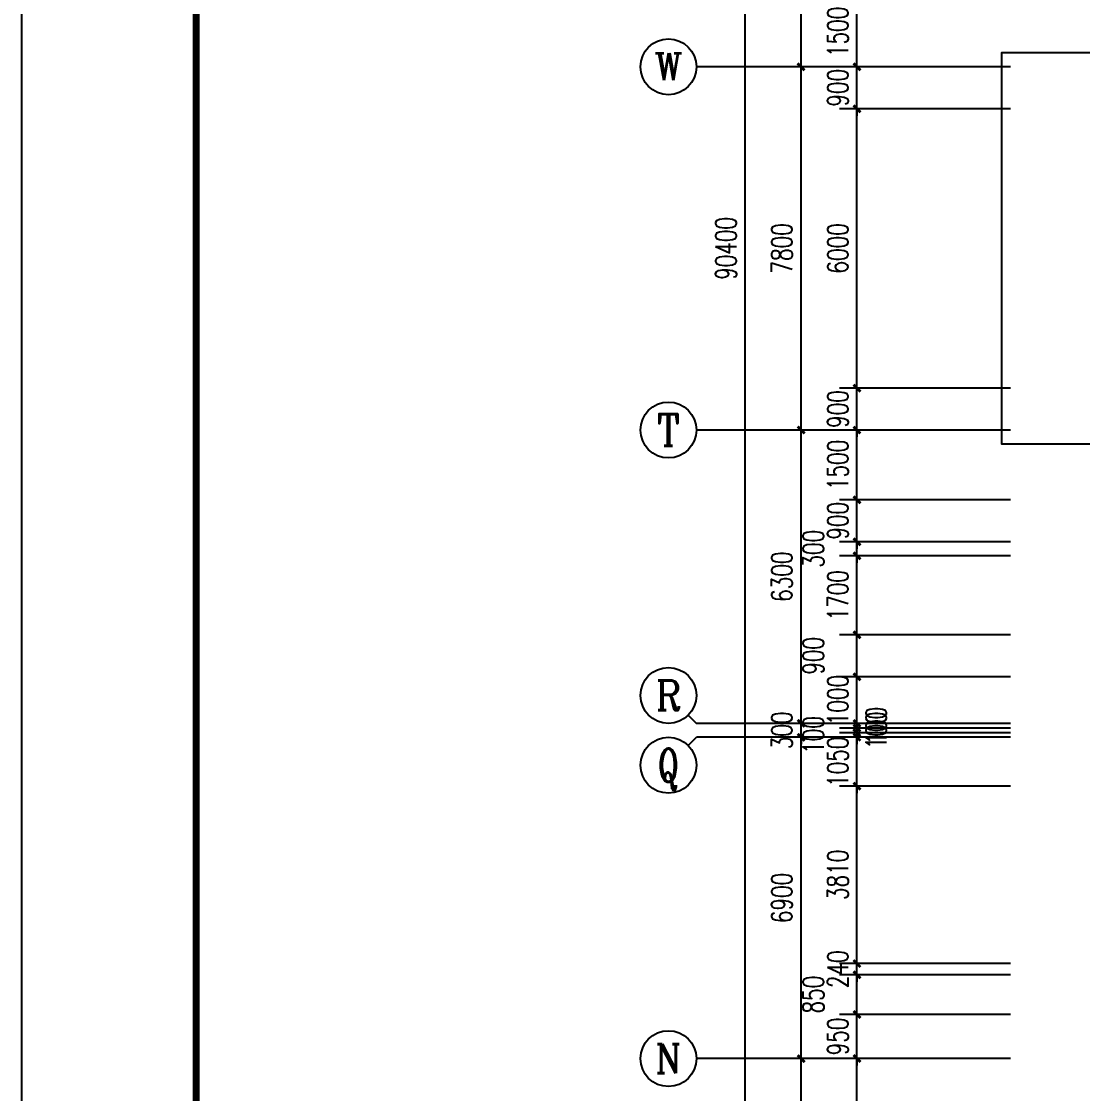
# Model space of a CAD drawing. Extents: x 1333527 to 1855755, y 1020844 to 1581249.
# Drawn here: x 1333527 to 1356317, y 1068127 to 1091152 of the extents above; entities that cross this region are included whole.
import ezdxf
from ezdxf.enums import TextEntityAlignment as Align

# ---------------------------------------------------------------- set-up
doc = ezdxf.new("R2010")
doc.units = 0
doc.header["$LTSCALE"] = 1000
doc.header["$PDSIZE"] = 5
doc.layers.add('1-建筑底图', color=8, linetype='Continuous', plot=False)
for name, color, linetype in [('AXIS_TEXT', 7, 'Continuous'), ('BTTK', 7, 'Continuous'), ('PUB_TITLE', 7, 'Continuous')]:
    doc.layers.add(name, color=color, linetype=linetype)
doc.styles.add('_TCH_AXIS', font='COMPLEX', dxfattribs={"bigfont": 'GBCBIG'})
doc.styles.add('_TCH_DIM_T3', font='SIMPLEX', dxfattribs={"width": 0.705882, "bigfont": 'GBCBIG'})
doc.styles.add('COMPLEX', font='COMPLEX')
doc.styles.add('HZ(TK)', font='geniso.shx', dxfattribs={"width": 0.9, "bigfont": 'hztxt.shx'})
doc.dimstyles.new('_TCH_ARCH&&150', dxfattribs={"dimtxt": 446.25, "dimasz": 150, "dimexe": 375, "dimexo": 450, "dimgap": 189.375, "dimtad": 1, "dimdec": 0, "dimzin": 0, "dimdsep": 46, "dimtxsty": '_TCH_DIM_T3', "dimblk": 'ARCHTICK', "dimcen": 0.09, "dimclrt": 7, "dimazin": 2, "dimtfac": 1, "dimtdec": 0, "dimtix": 1, "dimtmove": 2, "dimatfit": 3, "dimfxl": 1, "dimtolj": 1, "dimtzin": 0, "dimarcsym": 0})

# ---------------------------------------------------------------- blocks, each defined once
blk = doc.blocks.new('vhtemplate_2020年新竖式图框_A0')
at = {"layer": 'PUB_TITLE', "color": 7}
blk.add_lwpolyline([(0, 0), (1189, 0), (1189, 841), (0, 841)], close=True, dxfattribs=at)
at = {"layer": 'PUB_TITLE', "const_width": 1}
blk.add_lwpolyline([(25, 10), (1179, 10), (1179, 831), (25, 831)], close=True, dxfattribs=at)
at = {"layer": 'BTTK', "color": 4, "style": 'HZ(TK)', "width": 0.9}
for tag, p in [('合作单位', (1144, 743.5)), ('建设单位', (1144, 209.5)), ('工程名称', (1144, 176.5)), ('子项名称', (1154, 160)), ('图纸名称', (1144, 141))]:
    blk.add_attdef(tag, text='', height=3.5, dxfattribs=at).set_placement(p, align=Align.MIDDLE_CENTER)
for tag, p in [('注册证书号', (1156.5, 309.01)), ('注册印章号', (1156.5, 301.01)), ('设计号', (1154, 193)), ('图别', (1137.75, 34)), ('图号', (1170.25, 34)), ('版本号', (1137.75, 26)), ('日期', (1170.25, 26))]:
    blk.add_attdef(tag, text='', height=3.5, dxfattribs=at).set_placement(p, align=Align.MIDDLE)
blk = doc.blocks.new('_ArchTick')
at = {"color": 0, "linetype": 'ByBlock', "const_width": 0.4}
blk.add_lwpolyline([(-0.5, -0.5), (0.5, 0.5)], dxfattribs=at)
blk = doc.blocks.new('*D756')
at = {"layer": '1-建筑底图', "color": 0, "lineweight": -2, "transparency": 16777216}
for p, q in [((-4702, 23200), (-8377, 23200)), ((-8002, 17200), (-8002, 23200)), ((-4702, 17200), (-8377, 17200))]:
    blk.add_line(p, q, dxfattribs=at)
at = {"layer": 'Defpoints', "color": 0}
for p in [(-8002, 23200), (-4252, 23200), (-4252, 17200)]:
    blk.add_point(p, dxfattribs=at)
at = {"layer": '1-建筑底图', "color": 0, "lineweight": -2, "transparency": 16777216, "xscale": 150, "yscale": 150, "zscale": 150}
for p, rotation in [((-8002, 23200), 90), ((-8002, 17200), 270)]:
    blk.add_blockref('_ArchTick', p, dxfattribs=dict(at, rotation=rotation))
at = {"layer": '1-建筑底图', "color": 7, "transparency": 16777216, "insert": (-8414, 20200), "char_height": 446.2, "attachment_point": 5, "rotation": 90, "style": '_TCH_DIM_T3'}
blk.add_mtext('\\A1;6000', dxfattribs=at)
blk = doc.blocks.new('*D757')
at = {"layer": '1-建筑底图', "color": 0, "lineweight": -2, "transparency": 16777216}
for p, q in [((-8002, 24150), (-8002, 24300)), ((-4702, 24150), (-8377, 24150)), ((-8002, 23200), (-8002, 24150)), ((-4702, 23200), (-8377, 23200)), ((-8002, 23200), (-8002, 23050))]:
    blk.add_line(p, q, dxfattribs=at)
at = {"layer": 'Defpoints', "color": 0}
for p in [(-8002, 24150), (-4252, 24150), (-4252, 23200)]:
    blk.add_point(p, dxfattribs=at)
at = {"layer": '1-建筑底图', "color": 0, "lineweight": -2, "transparency": 16777216, "xscale": 150, "yscale": 150, "zscale": 150}
for p, rotation in [((-8002, 24150), 270), ((-8002, 23200), 90)]:
    blk.add_blockref('_ArchTick', p, dxfattribs=dict(at, rotation=rotation))
at = {"layer": '1-建筑底图', "color": 7, "transparency": 16777216, "insert": (-8414, 23675), "char_height": 446.2, "attachment_point": 5, "rotation": 90, "style": '_TCH_DIM_T3'}
blk.add_mtext('\\A1;950', dxfattribs=at)
blk = doc.blocks.new('*D758')
at = {"layer": '1-建筑底图', "color": 0, "lineweight": -2, "transparency": 16777216}
for p, q in [((-4702, 25000), (-8377, 25000)), ((-8002, 24150), (-8002, 25000)), ((-4702, 24150), (-8377, 24150))]:
    blk.add_line(p, q, dxfattribs=at)
at = {"layer": 'Defpoints', "color": 0}
for p in [(-8002, 25000), (-4252, 25000), (-4252, 24150)]:
    blk.add_point(p, dxfattribs=at)
at = {"layer": '1-建筑底图', "color": 0, "lineweight": -2, "transparency": 16777216, "xscale": 150, "yscale": 150, "zscale": 150}
for p, rotation in [((-8002, 25000), 90), ((-8002, 24150), 270)]:
    blk.add_blockref('_ArchTick', p, dxfattribs=dict(at, rotation=rotation))
at = {"layer": '1-建筑底图', "color": 7, "transparency": 16777216, "insert": (-8939, 24575), "char_height": 446.2, "attachment_point": 5, "rotation": 90, "style": '_TCH_DIM_T3'}
blk.add_mtext('\\A1;850', dxfattribs=at)
blk = doc.blocks.new('*D759')
at = {"layer": '1-建筑底图', "color": 0, "lineweight": -2, "transparency": 16777216}
for p, q in [((-8002, 25240), (-8002, 25390)), ((-4702, 25240), (-8377, 25240)), ((-8002, 25000), (-8002, 25240)), ((-4702, 25000), (-8377, 25000)), ((-8002, 25000), (-8002, 24850))]:
    blk.add_line(p, q, dxfattribs=at)
at = {"layer": 'Defpoints', "color": 0}
for p in [(-8002, 25240), (-4252, 25240), (-4252, 25000)]:
    blk.add_point(p, dxfattribs=at)
at = {"layer": '1-建筑底图', "color": 0, "lineweight": -2, "transparency": 16777216, "xscale": 150, "yscale": 150, "zscale": 150}
for p, rotation in [((-8002, 25240), 270), ((-8002, 25000), 90)]:
    blk.add_blockref('_ArchTick', p, dxfattribs=dict(at, rotation=rotation))
at = {"layer": '1-建筑底图', "color": 7, "transparency": 16777216, "insert": (-8414, 25120), "char_height": 446.2, "attachment_point": 5, "rotation": 90, "style": '_TCH_DIM_T3'}
blk.add_mtext('\\A1;240', dxfattribs=at)
blk = doc.blocks.new('*D760')
at = {"layer": '1-建筑底图', "color": 0, "lineweight": -2, "transparency": 16777216}
for p, q in [((-4702, 29050), (-8377, 29050)), ((-8002, 25240), (-8002, 29050)), ((-4702, 25240), (-8377, 25240))]:
    blk.add_line(p, q, dxfattribs=at)
at = {"layer": 'Defpoints', "color": 0}
for p in [(-8002, 29050), (-4252, 29050), (-4252, 25240)]:
    blk.add_point(p, dxfattribs=at)
at = {"layer": '1-建筑底图', "color": 0, "lineweight": -2, "transparency": 16777216, "xscale": 150, "yscale": 150, "zscale": 150}
for p, rotation in [((-8002, 29050), 90), ((-8002, 25240), 270)]:
    blk.add_blockref('_ArchTick', p, dxfattribs=dict(at, rotation=rotation))
at = {"layer": '1-建筑底图', "color": 7, "transparency": 16777216, "insert": (-8414, 27145), "char_height": 446.2, "attachment_point": 5, "rotation": 90, "style": '_TCH_DIM_T3'}
blk.add_mtext('\\A1;3810', dxfattribs=at)
blk = doc.blocks.new('*D761')
at = {"layer": '1-建筑底图', "color": 0, "lineweight": -2, "transparency": 16777216}
for p, q in [((-8002, 30100), (-8002, 30250)), ((-4702, 30100), (-8377, 30100)), ((-8002, 29050), (-8002, 30100)), ((-4702, 29050), (-8377, 29050)), ((-8002, 29050), (-8002, 28900))]:
    blk.add_line(p, q, dxfattribs=at)
at = {"layer": 'Defpoints', "color": 0}
for p in [(-8002, 30100), (-4252, 30100), (-4252, 29050)]:
    blk.add_point(p, dxfattribs=at)
at = {"layer": '1-建筑底图', "color": 0, "lineweight": -2, "transparency": 16777216, "xscale": 150, "yscale": 150, "zscale": 150}
for p, rotation in [((-8002, 30100), 270), ((-8002, 29050), 90)]:
    blk.add_blockref('_ArchTick', p, dxfattribs=dict(at, rotation=rotation))
at = {"layer": '1-建筑底图', "color": 7, "transparency": 16777216, "insert": (-8414, 29575), "char_height": 446.2, "attachment_point": 5, "rotation": 90, "style": '_TCH_DIM_T3'}
blk.add_mtext('\\A1;1050', dxfattribs=at)
blk = doc.blocks.new('*D762')
at = {"layer": '1-建筑底图', "color": 0, "lineweight": -2, "transparency": 16777216}
for p, q in [((-4702, 30200), (-8377, 30200)), ((-8002, 30200), (-8002, 30350)), ((-8002, 30100), (-8002, 30200)), ((-4702, 30100), (-8377, 30100)), ((-8002, 30100), (-8002, 29950))]:
    blk.add_line(p, q, dxfattribs=at)
at = {"layer": 'Defpoints', "color": 0}
for p in [(-8002, 30200), (-4252, 30200), (-4252, 30100)]:
    blk.add_point(p, dxfattribs=at)
at = {"layer": '1-建筑底图', "color": 0, "lineweight": -2, "transparency": 16777216, "xscale": 150, "yscale": 150, "zscale": 150}
for p, rotation in [((-8002, 30200), 270), ((-8002, 30100), 90)]:
    blk.add_blockref('_ArchTick', p, dxfattribs=dict(at, rotation=rotation))
at = {"layer": '1-建筑底图', "color": 7, "transparency": 16777216, "insert": (-8939, 30150), "char_height": 446.2, "attachment_point": 5, "rotation": 90, "style": '_TCH_DIM_T3'}
blk.add_mtext('\\A1;100', dxfattribs=at)
blk = doc.blocks.new('*D763')
at = {"layer": '1-建筑底图', "color": 0, "lineweight": -2, "transparency": 16777216}
for p, q in [((-8002, 30300), (-8002, 30450)), ((-4702, 30300), (-8377, 30300)), ((-4702, 30200), (-8377, 30200)), ((-8002, 30200), (-8002, 30300)), ((-8002, 30200), (-8002, 30050))]:
    blk.add_line(p, q, dxfattribs=at)
at = {"layer": 'Defpoints', "color": 0}
for p in [(-8002, 30300), (-4252, 30300), (-4252, 30200)]:
    blk.add_point(p, dxfattribs=at)
at = {"layer": '1-建筑底图', "color": 0, "lineweight": -2, "transparency": 16777216, "xscale": 150, "yscale": 150, "zscale": 150}
for p, rotation in [((-8002, 30300), 270), ((-8002, 30200), 90)]:
    blk.add_blockref('_ArchTick', p, dxfattribs=dict(at, rotation=rotation))
at = {"layer": '1-建筑底图', "color": 7, "transparency": 16777216, "insert": (-7589, 30250), "char_height": 446.2, "attachment_point": 5, "rotation": 90, "style": '_TCH_DIM_T3'}
blk.add_mtext('\\A1;100', dxfattribs=at)
blk = doc.blocks.new('*D764')
at = {"layer": '1-建筑底图', "color": 0, "lineweight": -2, "transparency": 16777216}
for p, q in [((-4702, 30400), (-8377, 30400)), ((-8002, 30400), (-8002, 30550)), ((-8002, 30300), (-8002, 30400)), ((-4702, 30300), (-8377, 30300)), ((-8002, 30300), (-8002, 30150))]:
    blk.add_line(p, q, dxfattribs=at)
at = {"layer": 'Defpoints', "color": 0}
for p in [(-8002, 30400), (-4252, 30400), (-4252, 30300)]:
    blk.add_point(p, dxfattribs=at)
at = {"layer": '1-建筑底图', "color": 0, "lineweight": -2, "transparency": 16777216, "xscale": 150, "yscale": 150, "zscale": 150}
for p, rotation in [((-8002, 30400), 270), ((-8002, 30300), 90)]:
    blk.add_blockref('_ArchTick', p, dxfattribs=dict(at, rotation=rotation))
at = {"layer": '1-建筑底图', "color": 7, "transparency": 16777216, "insert": (-7589, 30350), "char_height": 446.2, "attachment_point": 5, "rotation": 90, "style": '_TCH_DIM_T3'}
blk.add_mtext('\\A1;100', dxfattribs=at)
blk = doc.blocks.new('*D765')
at = {"layer": '1-建筑底图', "color": 0, "lineweight": -2, "transparency": 16777216}
for p, q in [((-8002, 31400), (-8002, 31550)), ((-4702, 31400), (-8377, 31400)), ((-8002, 30400), (-8002, 31400)), ((-4702, 30400), (-8377, 30400)), ((-8002, 30400), (-8002, 30250))]:
    blk.add_line(p, q, dxfattribs=at)
at = {"layer": 'Defpoints', "color": 0}
for p in [(-8002, 31400), (-4252, 31400), (-4252, 30400)]:
    blk.add_point(p, dxfattribs=at)
at = {"layer": '1-建筑底图', "color": 0, "lineweight": -2, "transparency": 16777216, "xscale": 150, "yscale": 150, "zscale": 150}
for p, rotation in [((-8002, 31400), 270), ((-8002, 30400), 90)]:
    blk.add_blockref('_ArchTick', p, dxfattribs=dict(at, rotation=rotation))
at = {"layer": '1-建筑底图', "color": 7, "transparency": 16777216, "insert": (-8414, 30900), "char_height": 446.2, "attachment_point": 5, "rotation": 90, "style": '_TCH_DIM_T3'}
blk.add_mtext('\\A1;1000', dxfattribs=at)
blk = doc.blocks.new('*D766')
at = {"layer": '1-建筑底图', "color": 0, "lineweight": -2, "transparency": 16777216}
for p, q in [((-4702, 32300), (-8377, 32300)), ((-8002, 31400), (-8002, 32300)), ((-4702, 31400), (-8377, 31400))]:
    blk.add_line(p, q, dxfattribs=at)
at = {"layer": 'Defpoints', "color": 0}
for p in [(-8002, 32300), (-4252, 32300), (-4252, 31400)]:
    blk.add_point(p, dxfattribs=at)
at = {"layer": '1-建筑底图', "color": 0, "lineweight": -2, "transparency": 16777216, "xscale": 150, "yscale": 150, "zscale": 150}
for p, rotation in [((-8002, 32300), 90), ((-8002, 31400), 270)]:
    blk.add_blockref('_ArchTick', p, dxfattribs=dict(at, rotation=rotation))
at = {"layer": '1-建筑底图', "color": 7, "transparency": 16777216, "insert": (-8939, 31850), "char_height": 446.2, "attachment_point": 5, "rotation": 90, "style": '_TCH_DIM_T3'}
blk.add_mtext('\\A1;900', dxfattribs=at)
blk = doc.blocks.new('*D767')
at = {"layer": '1-建筑底图', "color": 0, "lineweight": -2, "transparency": 16777216}
for p, q in [((-4702, 34000), (-8377, 34000)), ((-8002, 32300), (-8002, 34000)), ((-4702, 32300), (-8377, 32300))]:
    blk.add_line(p, q, dxfattribs=at)
at = {"layer": 'Defpoints', "color": 0}
for p in [(-8002, 34000), (-4252, 34000), (-4252, 32300)]:
    blk.add_point(p, dxfattribs=at)
at = {"layer": '1-建筑底图', "color": 0, "lineweight": -2, "transparency": 16777216, "xscale": 150, "yscale": 150, "zscale": 150}
for p, rotation in [((-8002, 34000), 90), ((-8002, 32300), 270)]:
    blk.add_blockref('_ArchTick', p, dxfattribs=dict(at, rotation=rotation))
at = {"layer": '1-建筑底图', "color": 7, "transparency": 16777216, "insert": (-8414, 33150), "char_height": 446.2, "attachment_point": 5, "rotation": 90, "style": '_TCH_DIM_T3'}
blk.add_mtext('\\A1;1700', dxfattribs=at)
blk = doc.blocks.new('*D768')
at = {"layer": '1-建筑底图', "color": 0, "lineweight": -2, "transparency": 16777216}
for p, q in [((-8002, 34300), (-8002, 34450)), ((-4702, 34300), (-8377, 34300)), ((-8002, 34000), (-8002, 34300)), ((-4702, 34000), (-8377, 34000)), ((-8002, 34000), (-8002, 33850))]:
    blk.add_line(p, q, dxfattribs=at)
at = {"layer": 'Defpoints', "color": 0}
for p in [(-8002, 34300), (-4252, 34300), (-4252, 34000)]:
    blk.add_point(p, dxfattribs=at)
at = {"layer": '1-建筑底图', "color": 0, "lineweight": -2, "transparency": 16777216, "xscale": 150, "yscale": 150, "zscale": 150}
for p, rotation in [((-8002, 34300), 270), ((-8002, 34000), 90)]:
    blk.add_blockref('_ArchTick', p, dxfattribs=dict(at, rotation=rotation))
at = {"layer": '1-建筑底图', "color": 7, "transparency": 16777216, "insert": (-8939, 34150), "char_height": 446.2, "attachment_point": 5, "rotation": 90, "style": '_TCH_DIM_T3'}
blk.add_mtext('\\A1;300', dxfattribs=at)
blk = doc.blocks.new('*D769')
at = {"layer": '1-建筑底图', "color": 0, "lineweight": -2, "transparency": 16777216}
for p, q in [((-8002, 35200), (-8002, 35350)), ((-4702, 35200), (-8377, 35200)), ((-8002, 34300), (-8002, 35200)), ((-4702, 34300), (-8377, 34300)), ((-8002, 34300), (-8002, 34150))]:
    blk.add_line(p, q, dxfattribs=at)
at = {"layer": 'Defpoints', "color": 0}
for p in [(-8002, 35200), (-4252, 35200), (-4252, 34300)]:
    blk.add_point(p, dxfattribs=at)
at = {"layer": '1-建筑底图', "color": 0, "lineweight": -2, "transparency": 16777216, "xscale": 150, "yscale": 150, "zscale": 150}
for p, rotation in [((-8002, 35200), 270), ((-8002, 34300), 90)]:
    blk.add_blockref('_ArchTick', p, dxfattribs=dict(at, rotation=rotation))
at = {"layer": '1-建筑底图', "color": 7, "transparency": 16777216, "insert": (-8414, 34750), "char_height": 446.2, "attachment_point": 5, "rotation": 90, "style": '_TCH_DIM_T3'}
blk.add_mtext('\\A1;900', dxfattribs=at)
blk = doc.blocks.new('*D770')
at = {"layer": '1-建筑底图', "color": 0, "lineweight": -2, "transparency": 16777216}
for p, q in [((-4702, 36700), (-8377, 36700)), ((-8002, 35200), (-8002, 36700)), ((-4702, 35200), (-8377, 35200))]:
    blk.add_line(p, q, dxfattribs=at)
at = {"layer": 'Defpoints', "color": 0}
for p in [(-8002, 36700), (-4252, 36700), (-4252, 35200)]:
    blk.add_point(p, dxfattribs=at)
at = {"layer": '1-建筑底图', "color": 0, "lineweight": -2, "transparency": 16777216, "xscale": 150, "yscale": 150, "zscale": 150}
for p, rotation in [((-8002, 36700), 90), ((-8002, 35200), 270)]:
    blk.add_blockref('_ArchTick', p, dxfattribs=dict(at, rotation=rotation))
at = {"layer": '1-建筑底图', "color": 7, "transparency": 16777216, "insert": (-8414, 35950), "char_height": 446.2, "attachment_point": 5, "rotation": 90, "style": '_TCH_DIM_T3'}
blk.add_mtext('\\A1;1500', dxfattribs=at)
blk = doc.blocks.new('*D771')
at = {"layer": '1-建筑底图', "color": 0, "lineweight": -2, "transparency": 16777216}
for p, q in [((-4702, 37600), (-8377, 37600)), ((-8002, 37600), (-8002, 37750)), ((-8002, 36700), (-8002, 37600)), ((-4702, 36700), (-8377, 36700)), ((-8002, 36700), (-8002, 36550))]:
    blk.add_line(p, q, dxfattribs=at)
at = {"layer": 'Defpoints', "color": 0}
for p in [(-8002, 37600), (-4252, 37600), (-4252, 36700)]:
    blk.add_point(p, dxfattribs=at)
at = {"layer": '1-建筑底图', "color": 0, "lineweight": -2, "transparency": 16777216, "xscale": 150, "yscale": 150, "zscale": 150}
for p, rotation in [((-8002, 37600), 270), ((-8002, 36700), 90)]:
    blk.add_blockref('_ArchTick', p, dxfattribs=dict(at, rotation=rotation))
at = {"layer": '1-建筑底图', "color": 7, "transparency": 16777216, "insert": (-8414, 37150), "char_height": 446.2, "attachment_point": 5, "rotation": 90, "style": '_TCH_DIM_T3'}
blk.add_mtext('\\A1;900', dxfattribs=at)
blk = doc.blocks.new('*D772')
at = {"layer": '1-建筑底图', "color": 0, "lineweight": -2, "transparency": 16777216}
for p, q in [((-4702, 43600), (-8377, 43600)), ((-8002, 37600), (-8002, 43600)), ((-4702, 37600), (-8377, 37600))]:
    blk.add_line(p, q, dxfattribs=at)
at = {"layer": 'Defpoints', "color": 0}
for p in [(-8002, 43600), (-4252, 43600), (-4252, 37600)]:
    blk.add_point(p, dxfattribs=at)
at = {"layer": '1-建筑底图', "color": 0, "lineweight": -2, "transparency": 16777216, "xscale": 150, "yscale": 150, "zscale": 150}
for p, rotation in [((-8002, 43600), 90), ((-8002, 37600), 270)]:
    blk.add_blockref('_ArchTick', p, dxfattribs=dict(at, rotation=rotation))
at = {"layer": '1-建筑底图', "color": 7, "transparency": 16777216, "insert": (-8414, 40600), "char_height": 446.2, "attachment_point": 5, "rotation": 90, "style": '_TCH_DIM_T3'}
blk.add_mtext('\\A1;6000', dxfattribs=at)
blk = doc.blocks.new('*D773')
at = {"layer": '1-建筑底图', "color": 0, "lineweight": -2, "transparency": 16777216}
for p, q in [((-4702, 44500), (-8377, 44500)), ((-8002, 44500), (-8002, 44650)), ((-8002, 43600), (-8002, 44500)), ((-4702, 43600), (-8377, 43600)), ((-8002, 43600), (-8002, 43450))]:
    blk.add_line(p, q, dxfattribs=at)
at = {"layer": 'Defpoints', "color": 0}
for p in [(-8002, 44500), (-4252, 44500), (-4252, 43600)]:
    blk.add_point(p, dxfattribs=at)
at = {"layer": '1-建筑底图', "color": 0, "lineweight": -2, "transparency": 16777216, "xscale": 150, "yscale": 150, "zscale": 150}
for p, rotation in [((-8002, 44500), 270), ((-8002, 43600), 90)]:
    blk.add_blockref('_ArchTick', p, dxfattribs=dict(at, rotation=rotation))
at = {"layer": '1-建筑底图', "color": 7, "transparency": 16777216, "insert": (-8414, 44050), "char_height": 446.2, "attachment_point": 5, "rotation": 90, "style": '_TCH_DIM_T3'}
blk.add_mtext('\\A1;900', dxfattribs=at)
blk = doc.blocks.new('*D774')
at = {"layer": '1-建筑底图', "color": 0, "lineweight": -2, "transparency": 16777216}
for p, q in [((-4702, 46000), (-8377, 46000)), ((-8002, 44500), (-8002, 46000)), ((-4702, 44500), (-8377, 44500))]:
    blk.add_line(p, q, dxfattribs=at)
at = {"layer": 'Defpoints', "color": 0}
for p in [(-8002, 46000), (-4252, 46000), (-4252, 44500)]:
    blk.add_point(p, dxfattribs=at)
at = {"layer": '1-建筑底图', "color": 0, "lineweight": -2, "transparency": 16777216, "xscale": 150, "yscale": 150, "zscale": 150}
for p, rotation in [((-8002, 46000), 90), ((-8002, 44500), 270)]:
    blk.add_blockref('_ArchTick', p, dxfattribs=dict(at, rotation=rotation))
at = {"layer": '1-建筑底图', "color": 7, "transparency": 16777216, "insert": (-8414, 45250), "char_height": 446.2, "attachment_point": 5, "rotation": 90, "style": '_TCH_DIM_T3'}
blk.add_mtext('\\A1;1500', dxfattribs=at)
blk = doc.blocks.new('*D581')
at = {"layer": '1-建筑底图', "color": 0, "lineweight": -2, "transparency": 16777216}
for p, q in [((-5902, 23200), (-9577, 23200)), ((-9202, 16900), (-9202, 23200)), ((-5902, 16900), (-9577, 16900))]:
    blk.add_line(p, q, dxfattribs=at)
at = {"layer": 'Defpoints', "color": 0}
for p in [(-9202, 23200), (-5452, 23200), (-5452, 16900)]:
    blk.add_point(p, dxfattribs=at)
at = {"layer": '1-建筑底图', "color": 0, "lineweight": -2, "transparency": 16777216, "xscale": 150, "yscale": 150, "zscale": 150}
for p, rotation in [((-9202, 23200), 90), ((-9202, 16900), 270)]:
    blk.add_blockref('_ArchTick', p, dxfattribs=dict(at, rotation=rotation))
at = {"layer": '1-建筑底图', "color": 7, "transparency": 16777216, "insert": (-9614, 20050), "char_height": 446.2, "attachment_point": 5, "rotation": 90, "style": '_TCH_DIM_T3'}
blk.add_mtext('\\A1;6300', dxfattribs=at)
blk = doc.blocks.new('*D582')
at = {"layer": '1-建筑底图', "color": 0, "lineweight": -2, "transparency": 16777216}
for p, q in [((-5902, 30100), (-9577, 30100)), ((-9202, 23200), (-9202, 30100)), ((-5902, 23200), (-9577, 23200))]:
    blk.add_line(p, q, dxfattribs=at)
at = {"layer": 'Defpoints', "color": 0}
for p in [(-9202, 30100), (-5452, 30100), (-5452, 23200)]:
    blk.add_point(p, dxfattribs=at)
at = {"layer": '1-建筑底图', "color": 0, "lineweight": -2, "transparency": 16777216, "xscale": 150, "yscale": 150, "zscale": 150}
for p, rotation in [((-9202, 30100), 90), ((-9202, 23200), 270)]:
    blk.add_blockref('_ArchTick', p, dxfattribs=dict(at, rotation=rotation))
at = {"layer": '1-建筑底图', "color": 7, "transparency": 16777216, "insert": (-9614, 26650), "char_height": 446.2, "attachment_point": 5, "rotation": 90, "style": '_TCH_DIM_T3'}
blk.add_mtext('\\A1;6900', dxfattribs=at)
blk = doc.blocks.new('*D583')
at = {"layer": '1-建筑底图', "color": 0, "lineweight": -2, "transparency": 16777216}
for p, q in [((-5902, 30400), (-9577, 30400)), ((-9202, 30400), (-9202, 30550)), ((-9202, 30100), (-9202, 30400)), ((-5902, 30100), (-9577, 30100)), ((-9202, 30100), (-9202, 29950))]:
    blk.add_line(p, q, dxfattribs=at)
at = {"layer": 'Defpoints', "color": 0}
for p in [(-9202, 30400), (-5452, 30400), (-5452, 30100)]:
    blk.add_point(p, dxfattribs=at)
at = {"layer": '1-建筑底图', "color": 0, "lineweight": -2, "transparency": 16777216, "xscale": 150, "yscale": 150, "zscale": 150}
for p, rotation in [((-9202, 30400), 270), ((-9202, 30100), 90)]:
    blk.add_blockref('_ArchTick', p, dxfattribs=dict(at, rotation=rotation))
at = {"layer": '1-建筑底图', "color": 7, "transparency": 16777216, "insert": (-9614, 30250), "char_height": 446.2, "attachment_point": 5, "rotation": 90, "style": '_TCH_DIM_T3'}
blk.add_mtext('\\A1;300', dxfattribs=at)
blk = doc.blocks.new('*D584')
at = {"layer": '1-建筑底图', "color": 0, "lineweight": -2, "transparency": 16777216}
for p, q in [((-5902, 36700), (-9577, 36700)), ((-9202, 30400), (-9202, 36700)), ((-5902, 30400), (-9577, 30400))]:
    blk.add_line(p, q, dxfattribs=at)
at = {"layer": 'Defpoints', "color": 0}
for p in [(-9202, 36700), (-5452, 36700), (-5452, 30400)]:
    blk.add_point(p, dxfattribs=at)
at = {"layer": '1-建筑底图', "color": 0, "lineweight": -2, "transparency": 16777216, "xscale": 150, "yscale": 150, "zscale": 150}
for p, rotation in [((-9202, 36700), 90), ((-9202, 30400), 270)]:
    blk.add_blockref('_ArchTick', p, dxfattribs=dict(at, rotation=rotation))
at = {"layer": '1-建筑底图', "color": 7, "transparency": 16777216, "insert": (-9614, 33550), "char_height": 446.2, "attachment_point": 5, "rotation": 90, "style": '_TCH_DIM_T3'}
blk.add_mtext('\\A1;6300', dxfattribs=at)
blk = doc.blocks.new('*D585')
at = {"layer": '1-建筑底图', "color": 0, "lineweight": -2, "transparency": 16777216}
for p, q in [((-5902, 44500), (-9577, 44500)), ((-9202, 36700), (-9202, 44500)), ((-5902, 36700), (-9577, 36700))]:
    blk.add_line(p, q, dxfattribs=at)
at = {"layer": 'Defpoints', "color": 0}
for p in [(-9202, 44500), (-5452, 44500), (-5452, 36700)]:
    blk.add_point(p, dxfattribs=at)
at = {"layer": '1-建筑底图', "color": 0, "lineweight": -2, "transparency": 16777216, "xscale": 150, "yscale": 150, "zscale": 150}
for p, rotation in [((-9202, 44500), 90), ((-9202, 36700), 270)]:
    blk.add_blockref('_ArchTick', p, dxfattribs=dict(at, rotation=rotation))
at = {"layer": '1-建筑底图', "color": 7, "transparency": 16777216, "insert": (-9614, 40600), "char_height": 446.2, "attachment_point": 5, "rotation": 90, "style": '_TCH_DIM_T3'}
blk.add_mtext('\\A1;7800', dxfattribs=at)
blk = doc.blocks.new('*D586')
at = {"layer": '1-建筑底图', "color": 0, "lineweight": -2, "transparency": 16777216}
for p, q in [((-5902, 50800), (-9577, 50800)), ((-9202, 44500), (-9202, 50800)), ((-5902, 44500), (-9577, 44500))]:
    blk.add_line(p, q, dxfattribs=at)
at = {"layer": 'Defpoints', "color": 0}
for p in [(-9202, 50800), (-5452, 50800), (-5452, 44500)]:
    blk.add_point(p, dxfattribs=at)
at = {"layer": '1-建筑底图', "color": 0, "lineweight": -2, "transparency": 16777216, "xscale": 150, "yscale": 150, "zscale": 150}
for p, rotation in [((-9202, 50800), 90), ((-9202, 44500), 270)]:
    blk.add_blockref('_ArchTick', p, dxfattribs=dict(at, rotation=rotation))
at = {"layer": '1-建筑底图', "color": 7, "transparency": 16777216, "insert": (-9614, 47650), "char_height": 446.2, "attachment_point": 5, "rotation": 90, "style": '_TCH_DIM_T3'}
blk.add_mtext('\\A1;6300', dxfattribs=at)
blk = doc.blocks.new('*D597')
at = {"layer": '1-建筑底图', "color": 0, "lineweight": -2, "transparency": 16777216}
for p, q in [((-5902, 85800), (-10777, 85800)), ((-10402, -4600), (-10402, 85800)), ((-5902, -4600), (-10777, -4600))]:
    blk.add_line(p, q, dxfattribs=at)
at = {"layer": 'Defpoints', "color": 0}
for p in [(-10402, 85800), (-5452, 85800), (-5452, -4600)]:
    blk.add_point(p, dxfattribs=at)
at = {"layer": '1-建筑底图', "color": 0, "lineweight": -2, "transparency": 16777216, "xscale": 150, "yscale": 150, "zscale": 150}
for p, rotation in [((-10402, 85800), 90), ((-10402, -4600), 270)]:
    blk.add_blockref('_ArchTick', p, dxfattribs=dict(at, rotation=rotation))
at = {"layer": '1-建筑底图', "color": 7, "transparency": 16777216, "insert": (-10814, 40600), "char_height": 446.2, "attachment_point": 5, "rotation": 90, "style": '_TCH_DIM_T3'}
blk.add_mtext('\\A1;90400', dxfattribs=at)
blk = doc.blocks.new('_AXISO')
blk.add_circle((0, 0), 0.5)
at = {"layer": 'AXIS_TEXT', "style": 'COMPLEX', "width": 1.041667}
blk.add_attdef('A', text='', height=0.56, dxfattribs=at).set_placement((-0.25, -0.28), (0.25, -0.28), align=Align.FIT)
blk = doc.blocks.new('1-二层建筑底图')
at = {"layer": '1-建筑底图', "color": 8}
for p, q in [((-5451.8, 44500), (-11451.8, 44500)), ((-5451.8, 36700), (-11451.8, 36700)), ((-11627.5, 30575.7), (-11451.8, 30400)), ((-5451.8, 30400), (-11451.8, 30400)), ((-11627.5, 29924.3), (-11451.8, 30100)), ((-5451.8, 30100), (-11451.8, 30100)), ((-5451.8, 23200), (-11451.8, 23200))]:
    blk.add_line(p, q, dxfattribs=at)
blk.add_lwpolyline([(-2900, 44800), (-4900, 44800), (-4900, 36400), (-2900, 36400)], dxfattribs=at)
ref = blk.add_blockref('_AXISO', (-12051.8, 44500), dxfattribs=dict(at, xscale=1200, yscale=1200, zscale=1200))
ref.add_attrib('A', 'W', dxfattribs={"layer": 'AXIS_TEXT', "height": 580, "style": '_TCH_AXIS'}).set_placement((-12355.6, 44210), (-11748, 44210), align=Align.FIT)
ref = blk.add_blockref('_AXISO', (-12051.8, 36700), dxfattribs=dict(at, xscale=1200, yscale=1200, zscale=1200))
ref.add_attrib('A', 'T', dxfattribs={"layer": 'AXIS_TEXT', "height": 683.5, "style": '_TCH_AXIS'}).set_placement((-12295.9, 36358.2), (-11807.7, 36358.2), align=Align.FIT)
ref = blk.add_blockref('_AXISO', (-12051.8, 31000), dxfattribs=dict(at, xscale=1200, yscale=1200, zscale=1200))
ref.add_attrib('A', 'R', dxfattribs={"layer": 'AXIS_TEXT', "height": 637.8, "style": '_TCH_AXIS'}).set_placement((-12325.1, 30681.1), (-11778.5, 30681.1), align=Align.FIT)
ref = blk.add_blockref('_AXISO', (-12051.8, 29500), dxfattribs=dict(at, xscale=1200, yscale=1200, zscale=1200))
ref.add_attrib('A', 'Q', dxfattribs={"layer": 'AXIS_TEXT', "height": 715.4, "style": '_TCH_AXIS', "width": 0.807692}).set_placement((-12271.9, 29142.3), (-11831.7, 29142.3), align=Align.FIT)
ref = blk.add_blockref('_AXISO', (-12051.8, 23200), dxfattribs=dict(at, xscale=1200, yscale=1200, zscale=1200))
ref.add_attrib('A', 'N', dxfattribs={"layer": 'AXIS_TEXT', "height": 622.9, "style": '_TCH_AXIS'}).set_placement((-12333.6, 22888.6), (-11770, 22888.6), align=Align.FIT)
for p1, p2, distance, picture, middle in [((-5451.8, -4600), (-5451.8, 85800), 4950, '*D597', (-10814.3, 40600)), ((-5451.8, 44500), (-5451.8, 50800), 3750, '*D586', (-9614.3, 47650)), ((-4251.8, 44500), (-4251.8, 46000), 3750, '*D774', (-8414.3, 45250)), ((-5451.8, 36700), (-5451.8, 44500), 3750, '*D585', (-9614.3, 40600)), ((-4251.8, 43600.3), (-4251.8, 44500), 3750, '*D773', (-8414.3, 44050.1)), ((-4251.8, 37600.3), (-4251.8, 43600.3), 3750, '*D772', (-8414.3, 40600.3)), ((-4251.8, 36700), (-4251.8, 37600.3), 3750, '*D771', (-8414.3, 37150.1)), ((-5451.8, 30400), (-5451.8, 36700), 3750, '*D584', (-9614.3, 33550)), ((-4251.8, 35200), (-4251.8, 36700), 3750, '*D770', (-8414.3, 35950)), ((-4251.8, 34300), (-4251.8, 35200), 3750, '*D769', (-8414.3, 34750)), ((-4251.8, 32300), (-4251.8, 34000), 3750, '*D767', (-8414.3, 33150)), ((-4251.8, 30400), (-4251.8, 31400), 3750, '*D765', (-8414.3, 30900)), ((-5451.8, 30100), (-5451.8, 30400), 3750, '*D583', (-9614.3, 30250)), ((-5451.8, 23200), (-5451.8, 30100), 3750, '*D582', (-9614.3, 26650)), ((-4251.8, 29050), (-4251.8, 30100), 3750, '*D761', (-8414.3, 29575)), ((-4251.8, 25240), (-4251.8, 29050), 3750, '*D760', (-8414.3, 27145)), ((-4251.8, 25000), (-4251.8, 25240), 3750, '*D759', (-8414.3, 25120)), ((-4251.8, 23200), (-4251.8, 24150), 3750, '*D757', (-8414.3, 23675)), ((-5451.8, 16900), (-5451.8, 23200), 3750, '*D581', (-9614.3, 20050)), ((-4251.8, 17200), (-4251.8, 23200), 3750, '*D756', (-8414.3, 20200))]:
    dim = blk.add_aligned_dim(p1=p1, p2=p2, distance=distance, dimstyle='_TCH_ARCH&&150', dxfattribs=at)
    dim.commit()
    dim.dimension.update_dxf_attribs({"geometry": picture, "text_midpoint": middle})
for base, p1, p2, picture, middle in [((-8001.8, 34300), (-4251.8, 34000), (-4251.8, 34300), '*D768', (-8939.3, 34150)), ((-8001.8, 32300), (-4251.8, 31400), (-4251.8, 32300), '*D766', (-8939.3, 31850)), ((-8001.8, 30400), (-4251.8, 30300), (-4251.8, 30400), '*D764', (-7589.3, 30350)), ((-8001.8, 30200), (-4251.8, 30100), (-4251.8, 30200), '*D762', (-8939.3, 30150)), ((-8001.8, 30300), (-4251.8, 30200), (-4251.8, 30300), '*D763', (-7589.3, 30250)), ((-8001.8, 25000), (-4251.8, 24150), (-4251.8, 25000), '*D758', (-8939.3, 24575))]:
    dim = blk.add_linear_dim(base=base, p1=p1, p2=p2, angle=90, dimstyle='_TCH_ARCH&&150', dxfattribs=at)
    dim.commit()
    dim.dimension.update_dxf_attribs({"geometry": picture, "text_midpoint": middle, "dimtype": 161})

msp = doc.modelspace()

# ---------------------------------------------------------------- linework, layer by layer
at = {"layer": 'PUB_TITLE'}
msp.add_lwpolyline([(1333527, 1020844), (1511877, 1020844), (1511877, 1146994), (1333527, 1146994)], close=True, dxfattribs=at)
at = {"layer": 'PUB_TITLE', "const_width": 150}
msp.add_lwpolyline([(1337277, 1022344), (1510377, 1022344), (1510377, 1145494), (1337277, 1145494)], close=True, dxfattribs=at)

# ---------------------------------------------------------------- block references
at = {"xscale": 150, "yscale": 150, "zscale": 150}
msp.add_blockref('vhtemplate_2020年新竖式图框_A0', (1333527, 1020844), dxfattribs=at)
at = {"layer": '1-建筑底图'}
msp.add_blockref('1-二层建筑底图', (1359474, 1045677), dxfattribs=at)

doc.saveas('drawing.dxf')
